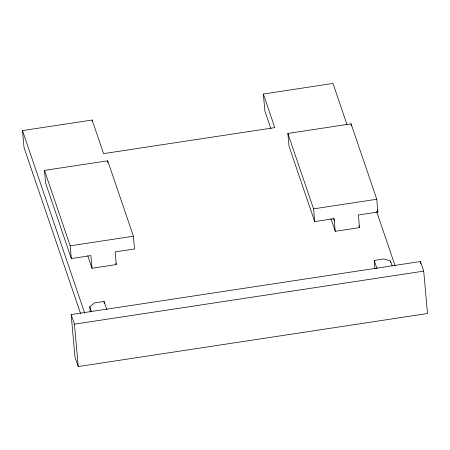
<?xml version="1.0" encoding="UTF-8"?>
<svg xmlns="http://www.w3.org/2000/svg" width="450" height="450" viewBox="0 0 450 450"><rect width="100%" height="100%" fill="white"/><g stroke="black" fill="none" stroke-linecap="round" stroke-linejoin="round"><path stroke-width="0.67" d="M90.242 312.007L89.775 306.782L94.365 302.929L104.068 301.455L106.869 309.668M80.561 313.515L24.019 147.583L22.5 130.59L92.115 120.021L103.562 153.624L274.804 127.626L263.357 94.022L332.966 83.447L346.989 124.599M92.008 268.245L90.883 255.589L71.331 258.559L45.63 183.099L44.494 170.398L107.702 160.802L133.403 236.216L134.539 248.963L115.138 251.904L116.263 264.566L92.008 268.245L87.728 255.679M335.239 231.311L334.114 218.655L314.707 221.602L289.007 146.188L287.871 133.442L351.079 123.846L376.779 199.26L377.916 212.006L358.369 214.971L359.499 227.632L335.239 231.311L330.958 218.745M44.494 170.398L70.194 245.818L133.403 236.216M287.871 133.442L313.571 208.862L376.779 199.26M374.963 268.931L374.203 260.432L383.906 258.964L390.544 261.107L392.175 265.911M71.168 314.561L420.446 261.523L423.714 271.125L427.5 313.515L78.227 366.553L74.953 356.951L71.168 314.561L74.441 324.163L78.227 366.553M74.441 324.163L423.714 271.125M377.241 210.021L377.916 212.006M376.616 211.551L395.168 265.978M374.203 260.432L377.004 268.644M358.819 225.647L359.499 227.632M333.585 218.368L334.266 220.354M270.934 128.801L264.87 111.009L263.357 94.022M115.813 263.239L116.263 264.566M89.775 306.782L91.412 311.58M22.5 130.59L84.701 313.121M420.446 261.523L420.632 263.61M390.544 261.107L390.656 262.418M351.079 123.846L351.259 125.854M313.571 208.862L314.707 221.602M107.702 160.802L107.882 162.816M92.115 120.021L92.233 121.382M104.068 301.455L104.242 303.412M70.194 245.818L71.331 258.559"/></g></svg>
